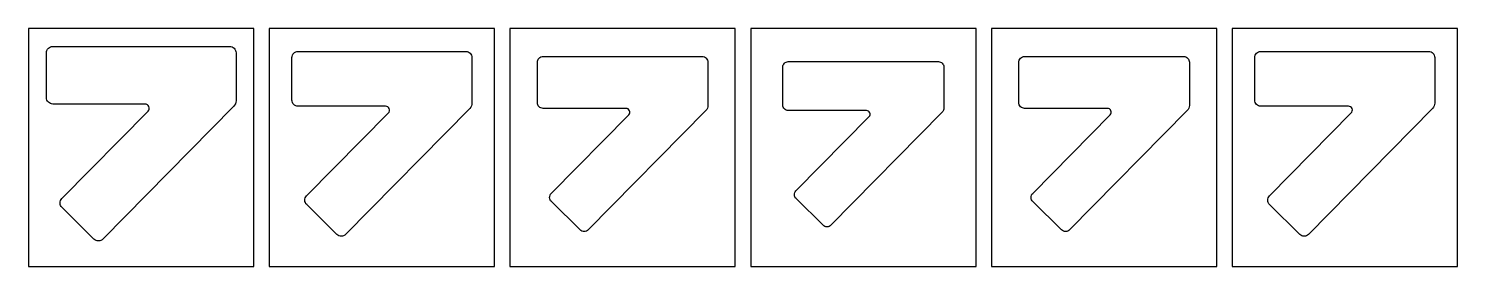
# Model space of a CAD drawing. Header units: millimetres. Extents: x 2153 to 8633, y -5714 to -4634.
import ezdxf

# ---------------------------------------------------------------- set-up
doc = ezdxf.new("R2010")
doc.units = ezdxf.units.MM
doc.layers.add('5', color=1, linetype='Continuous')

msp = doc.modelspace()

# ---------------------------------------------------------------- linework, layer by layer
for points in [[(3083.6, -4987.3), (2491.1, -5589.2, -0.414214), (2449.9, -5589.5), (2305.1, -5447, -0.414214), (2304.8, -5405.8), (2695.3, -5009.2, 0.665378), (2681.6, -4976.6), (2263.8, -4976.6, -0.414214), (2234.7, -4947.5), (2234.7, -4744.4, -0.414214), (2263.8, -4715.3), (3065, -4715.3, -0.414214), (3094.2, -4744.4), (3094.2, -4961.6, -0.196898)], [(4154.3, -4996.7), (3591.4, -5568.4, -0.414214), (3552.2, -5568.7), (3414.7, -5433.3, -0.414214), (3414.4, -5394.2), (3785.4, -5017.4, 0.665378), (3772.4, -4986.5), (3375.5, -4986.5, -0.414214), (3347.8, -4958.8), (3347.8, -4765.9, -0.414214), (3375.5, -4738.2), (4136.6, -4738.2, -0.414214), (4164.3, -4765.9), (4164.3, -4972.2, -0.196898)], [(5225, -5006), (4691.7, -5547.7, -0.414214), (4654.6, -5547.9), (4524.3, -5419.7, -0.414214), (4524, -5382.6), (4875.5, -5025.7, 0.665378), (4863.2, -4996.4), (4487.1, -4996.4, -0.414214), (4460.9, -4970.2), (4460.9, -4787.3, -0.414214), (4487.1, -4761.1), (5208.2, -4761.1, -0.414214), (5234.5, -4787.3), (5234.5, -4982.9, -0.196898)], [(6295.6, -5015.3), (5792, -5526.9, -0.414214), (5756.9, -5527.2), (5633.9, -5406, -0.414214), (5633.6, -5371), (5965.5, -5033.9, 0.665378), (5953.9, -5006.2), (5598.8, -5006.2, -0.414214), (5574, -4981.5), (5574, -4808.8, -0.414214), (5598.8, -4784.1), (6279.8, -4784.1, -0.414214), (6304.6, -4808.8), (6304.6, -4993.5, -0.196898)], [(7408.2, -5006), (6874.9, -5547.7, -0.414214), (6837.8, -5547.9), (6707.6, -5419.7, -0.414214), (6707.3, -5382.6), (7058.7, -5025.7, 0.665378), (7046.4, -4996.4), (6670.4, -4996.4, -0.414214), (6644.2, -4970.2), (6644.2, -4787.3, -0.414214), (6670.4, -4761.1), (7391.5, -4761.1, -0.414214), (7417.7, -4787.3), (7417.7, -4982.9, -0.196898)], [(8520.8, -4996.7), (7957.9, -5568.4, -0.414214), (7918.7, -5568.7), (7781.2, -5433.3, -0.414214), (7780.9, -5394.2), (8151.9, -5017.4, 0.665378), (8138.9, -4986.5), (7742, -4986.5, -0.414214), (7714.3, -4958.8), (7714.3, -4765.9, -0.414214), (7742, -4738.2), (8503.1, -4738.2, -0.414214), (8530.8, -4765.9), (8530.8, -4972.2, -0.196898)]]:
    msp.add_lwpolyline(points, format="xyb", close=True)
at = {"layer": '5'}
for points in [[(3175.4, -4634.1), (2153.5, -4634.1), (2153.5, -5714.1), (3175.4, -5714.1)], [(4267, -4634.1), (3245.1, -4634.1), (3245.1, -5714.1), (4267, -5714.1)], [(5358.6, -4634.1), (4336.8, -4634.1), (4336.8, -5714.1), (5358.6, -5714.1)], [(6450.2, -4634.1), (5428.4, -4634.1), (5428.4, -5714.1), (6450.2, -5714.1)], [(7541.9, -4634.1), (6520, -4634.1), (6520, -5714.1), (7541.9, -5714.1)], [(8633.5, -4634.1), (7611.6, -4634.1), (7611.6, -5714.1), (8633.5, -5714.1)]]:
    msp.add_lwpolyline(points, close=True, dxfattribs=at)

doc.saveas('drawing.dxf')
